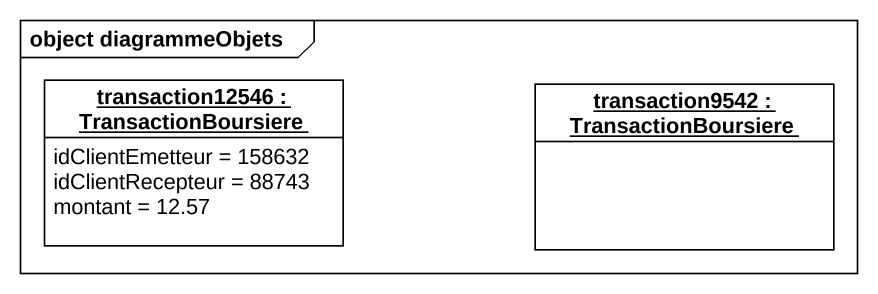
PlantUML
@startuml
mainframe object diagrammeObjets
hide circle
hide empty members
object "transaction12546 : TransactionBoursiere" as transaction12546 {
  idClientEmetteur = 158632
  idClientRecepteur = 88743
  montant = 12.57
}
object "transaction9542 : TransactionBoursiere" as transaction9542
@enduml
